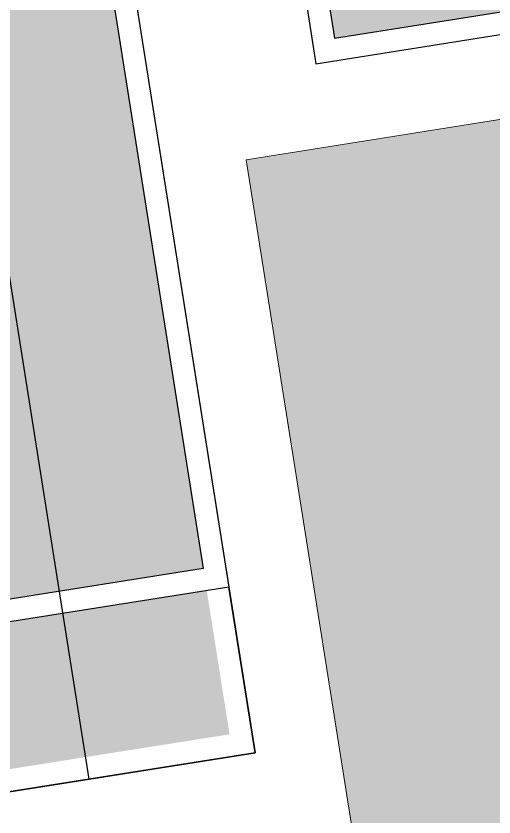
# Model space of a CAD drawing. Header units: metres. Extents: x 71066629 to 71645179, y 84793221 to 85208804.
# Drawn here: x 71352442 to 71360980, y 85025695 to 85040014 of the extents above; entities that cross this region are included whole.
import ezdxf

# ---------------------------------------------------------------- set-up
doc = ezdxf.new("R2010")
doc.units = ezdxf.units.M
doc.header["$LTSCALE"] = 1000
for name, color, linetype in [('G-BLDG-OTLN', 2, 'Continuous'), ('G-BLDG-ROOF', 34, 'Continuous'), ('G-FRIE-FLWL', 6, 'Continuous'), ('G-PLTG', 105, 'Continuous'), ('G_H_252', 252, 'Continuous'), ('G_H_253', 253, 'Continuous')]:
    doc.layers.add(name, color=color, linetype=linetype)
doc.layers.add('G-ROAD-园区', color=175, linetype='Continuous', lineweight=13)

# ---------------------------------------------------------------- blocks, each defined once
blk = doc.blocks.new('A$C02740212')
at = {"layer": 'G_H_252'}
blk.add_hatch(color=256, dxfattribs=at).paths.add_polyline_path([(40482.04095841944, 42849.26199316978), (41469.72929900885, 43005.69645822048), (40656.27008078992, 48141.67582932115), (30581.84900672734, 46546.04428589344), (31395.30822494626, 41410.06491479278), (31987.92118023336, 41503.92558604479), (33051.675542593, 34787.6448700279), (21594.49084068835, 32973.00508330762), (23815.86024425924, 18947.83064685762), (43767.16472427547, 22107.80684067309)])
at = {"layer": 'G_H_253'}
h = blk.add_hatch(color=256, dxfattribs=at)
h.paths.add_polyline_path([(26408.4114677161, 54997.22284911573), (9420.172009453177, 52306.55005042255), (12110.84480816126, 35318.31059220433), (23963.10489530861, 37195.52417267859), (24494.98207645118, 33837.3838146776), (26865.43409387767, 34212.82653076947), (25895.54041062295, 40336.49424242973), (28661.06776429713, 40774.51074454188)])
h.paths.add_polyline_path([(60410.03689263761, 51270.36513009667), (43421.79743440449, 48579.69233140349), (43891.10082952678, 45616.62730962038), (41520.6488121599, 45241.18459352851), (41864.80463524163, 43068.27024421096), (46704.47750408947, 43834.79912289977), (47768.23186637461, 37118.51840685308), (41940.87065692246, 36195.55506312847), (42285.02648000419, 34022.64071382582), (45643.16683797538, 34554.51789495349), (46112.47023309767, 31591.45287317038), (63100.70969133079, 34282.12567186356)])
h = blk.add_hatch(color=256, dxfattribs=at)
h.paths.add_polyline_path([(21199.41550444067, 32910.43129730225), (18631.44405329227, 32503.70457623899), (21322.11685198545, 15515.46511800587), (23890.08830313385, 15922.19183906913), (23483.35869403183, 18490.18152460456)])
h.paths.add_polyline_path([(44236.46811938286, 19144.74181888998), (43829.73851028085, 21712.73150444031), (23878.43403026462, 18552.75531062484), (24285.16363936663, 15984.76562507451)])
at = {"layer": 'G-BLDG-OTLN'}
blk.add_lwpolyline([(11925.58790898323, 53108.35499577224), (14741.40827968717, 35329.96486507356), (23630.60334508121, 36737.87505042553), (24099.9067401886, 33774.81002865732), (18173.79493102431, 32836.20612645149), (20989.61530175805, 15057.81599575281), (41731.0522198379, 18342.93687355518), (39384.53524422646, 33158.26198247075), (45310.66528782248, 34096.86877271533), (45310.66528782248, 34096.86877271533), (63089.05541852117, 36912.68914344907), (61211.84183803201, 48764.94923059642), (43433.45170733333, 45949.12885986269), (43433.45170733333, 45949.12885986269), (41458.07502612472, 45636.25992977619), (40988.77163100243, 48599.32495155931), (30124.19988447428, 46878.54583612084), (30593.50327959657, 43915.48081433773), (28618.12659838796, 43602.61188425124), (26740.9130179286, 55454.87197138369)], close=True, dxfattribs=at)
at = {"layer": 'G-BLDG-ROOF'}
for p, q in [((40482.04095840454, 42849.26199316978), (43767.16472426057, 22107.80684067309)), ((45248.09150180221, 34491.94410894811), (45779.96868294477, 31133.80375093222)), ((45779.96868294477, 31133.80375093222), (63558.35881364346, 33949.62412166595)), ((43767.16472426057, 22107.80684067309), (23815.86024424434, 18947.83064685762))]:
    blk.add_line(p, q, dxfattribs=at)
for points in [[(42285.02648000419, 34022.64071382582), (45643.16683796048, 34554.51789495349), (46112.47023308277, 31591.45287317038), (63100.70969131589, 34282.12567186356), (60410.03689262271, 51270.36513009667), (43421.79743438959, 48579.69233140349), (43891.10082951188, 45616.62730962038), (41520.64881214499, 45241.18459352851)], [(41878.29687088728, 36590.63039939106), (41878.29687088728, 36590.63039939106), (44694.11724162102, 18812.24026867747), (20989.61530175805, 15057.81599575281), (18173.79493102431, 32836.20612645149), (32594.02642023563, 35120.1464202404)], [(41878.29687088728, 36590.63039939106), (44224.81384649873, 21775.30529046059), (23483.35869401693, 18490.18152460456), (21136.84171842039, 33305.50663352013)], [(23483.35869401693, 18490.18152460456), (23952.66208913922, 15527.11650282145), (44694.11724162102, 18812.24026867747), (44224.81384649873, 21775.30529046059)]]:
    blk.add_lwpolyline(points, dxfattribs=at)

msp = doc.modelspace()

# ---------------------------------------------------------------- hatches: boundary and pattern name
at = {"layer": 'G-FRIE-FLWL'}
h = msp.add_hatch(dxfattribs=at)
h.set_pattern_fill('AR-HBONE', color=256, scale=1000, style=0)
h.set_pattern_definition([(45, (0, 0), (5.551115123125783e-14, 862.1045876226387), [1828.8, -609.6]), (135, (431.052, 431.052), (5.551115123125783e-14, 862.1045876226387), [1828.8, -609.6])])
edge = h.paths.add_edge_path()
edge.add_line((71320791.48423149, 85104859.34594029), (71320791.48423149, 85098859.352251))
edge.add_line((71320791.48423149, 85098859.352251), (71409191.48669386, 85098859.33353661))
edge.add_arc((71409191.48415345, 85086859.3325034), 12000.00103321698, 4.9332459752804425e-06, 89.99998787043887, ccw=False)
edge.add_line((71421191.48518667, 85086859.33353661), (71421191.4851866, 85029459.32375132))
edge.add_line((71421191.4851866, 85029459.32375132), (71427191.48518665, 85029459.32375132))
edge.add_line((71427191.48518665, 85029459.32375132), (71427191.48518667, 85086859.32976861))
edge.add_arc((71409191.48141867, 85086859.32976861), 18000.00376799703, 0, 89.99998080973377)
edge.add_line((71409191.48744747, 85104859.33353661), (71320791.48423149, 85104859.34594029))
at = {"layer": 'G-PLTG'}
h = msp.add_hatch(dxfattribs=at)
h.set_pattern_fill('CROSS', color=256, scale=500, style=0)
h.set_pattern_definition([(0, (0, 0), (793.75, 793.75), [396.875, -1190.625]), (90, (198.4375, -198.4375), (-793.75, 793.75), [396.875, -1190.625])])
h.paths.add_polyline_path([(71319266.16420974, 85061914.20373057), (71338259.79781386, 85064922.49975866), (71337581.37041855, 85069205.92175344), (71314395.56959212, 85065533.65166606), (71315881.2589365, 85056153.37831788), (71294500.83823174, 85052767.05234197), (71295617.83755454, 85045714.59619378), (71312696.30574921, 85048419.55982737), (71313572.33875631, 85042888.50511622), (71296493.87056583, 85040183.54148757), (71299649.65172836, 85020258.72341262), (71318608.1060342, 85020100.38491496), (71380689.756445, 85019539.15440606), (71377332.34291835, 85040737.02916977), (71356552.9134006, 85037445.89085911), (71358430.12698108, 85025593.63077186), (71331762.56001942, 85021369.90310389), (71328477.43625359, 85042111.35825635), (71322551.2879756, 85041172.74857809)])

# ---------------------------------------------------------------- linework, layer by layer
at = {"layer": 'G-ROAD-园区'}
for p, q in [((71377586.21805714, 85040777.2390436), (71356552.9134006, 85037445.89085911)), ((71356552.9134006, 85037445.89085911), (71358430.12698106, 85025593.63077193))]:
    msp.add_line(p, q, dxfattribs=at)

# ---------------------------------------------------------------- block references
at = {"layer": 'G-BLDG-OTLN'}
msp.add_blockref('A$C02740212', (71312019.82553099, 85008028.27131659), dxfattribs=at)

doc.saveas('drawing.dxf')
